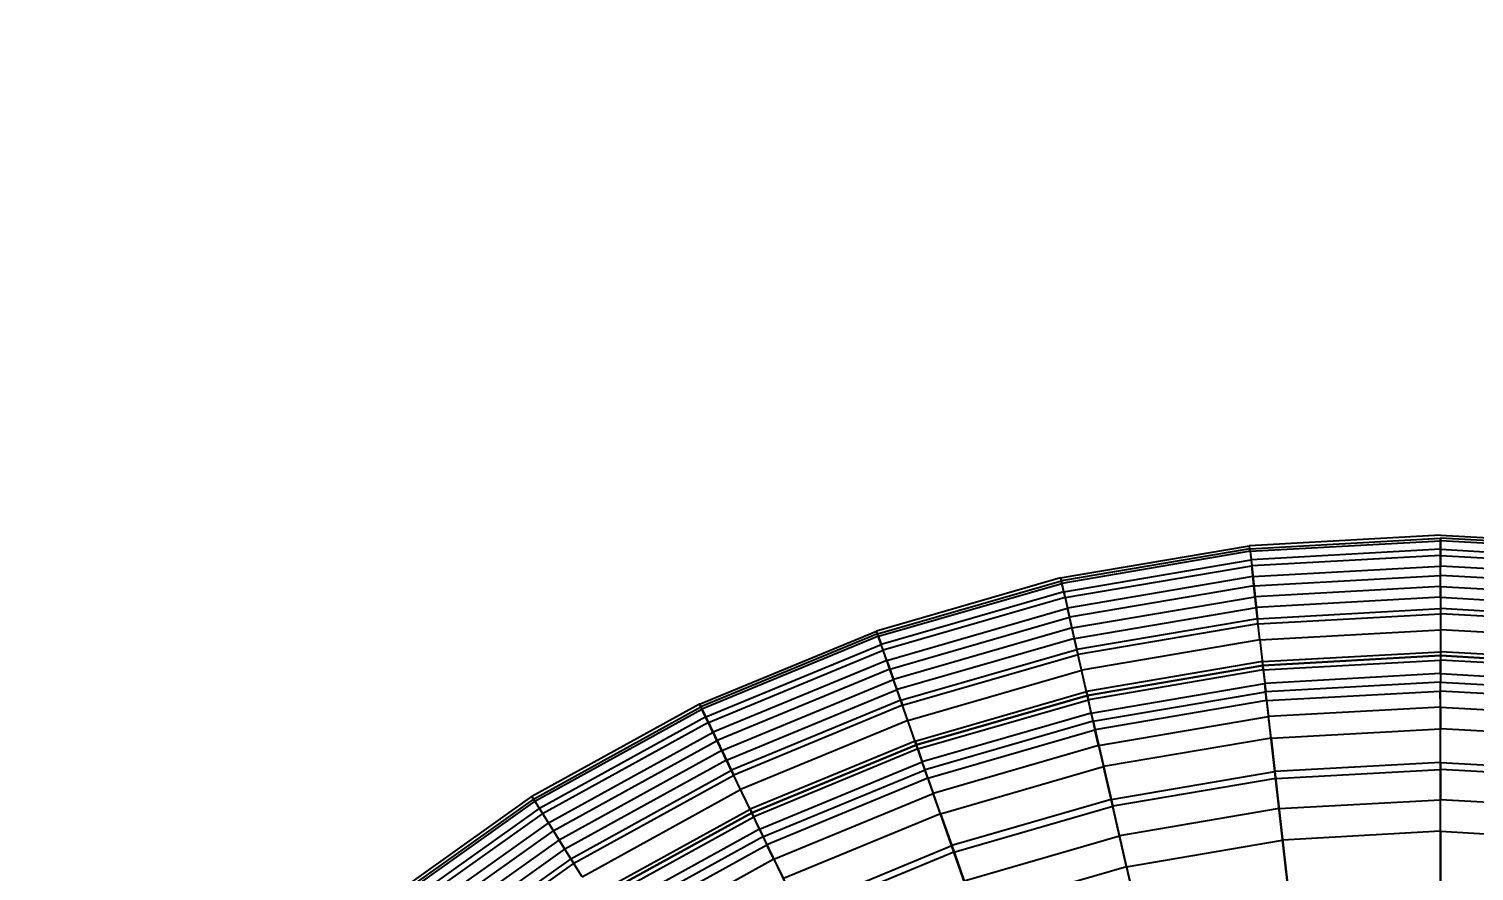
# Model space of a CAD drawing. Extents: x 11992 to 29481, y -6727 to 6811.
# Drawn here: x 18341.7 to 18554.5, y 982.6 to 1106.7 of the extents above; entities that cross this region are included whole.
import ezdxf

# ---------------------------------------------------------------- set-up
doc = ezdxf.new("R2010")
doc.units = 0
doc.header["$MEASUREMENT"] = 0
doc.layers.get('0').update_dxf_attribs({"color": 8, "linetype": 'CONTINUOUS'})
doc.layers.add('zoylight 5回路', color=4, linetype='CONTINUOUS')

msp = doc.modelspace()

# ---------------------------------------------------------------- linework, layer by layer
for p, q in [((18549.61, 1032.07, -1578.79), (18521.45, 1030.52, -1578.79)), ((18549.61, 1032.07, -1578.79), (18577.77, 1030.48, -1578.79)), ((18493.66, 1025.77, -1578.79), (18521.45, 1030.52, -1578.79)), ((18521.5, 1030.07, -1570.88), (18493.76, 1025.33, -1570.88)), ((18521.5, 1030.07, -1570.88), (18521.45, 1030.52, -1578.79)), ((18521.54, 1029.71, -1585.91), (18521.45, 1030.52, -1578.79)), ((18521.5, 1030.07, -1570.88), (18549.61, 1031.63, -1570.88)), ((18521.5, 1030.07, -1570.88), (18521.69, 1028.45, -1562.57)), ((18521.54, 1029.71, -1585.91), (18549.61, 1031.26, -1585.91)), ((18549.61, 1029.99, -1562.57), (18521.69, 1028.45, -1562.57)), ((18577.72, 1030.03, -1570.88), (18549.61, 1031.63, -1570.88)), ((18549.61, 1031.26, -1585.91), (18549.61, 1031.63, -1570.88)), ((18549.61, 1031.63, -1570.88), (18549.61, 1027.5, -1554.17)), ((18577.68, 1029.67, -1585.91), (18549.61, 1031.26, -1585.91)), ((18549.61, 1026.14, -1596.71), (18549.61, 1031.26, -1585.91)), ((18549.61, 1029.99, -1562.57), (18577.53, 1028.41, -1562.57)), ((18521.54, 1029.71, -1585.91), (18493.84, 1024.97, -1585.91)), ((18494.12, 1023.74, -1562.57), (18521.69, 1028.45, -1562.57)), ((18521.54, 1029.71, -1585.91), (18521.79, 1027.56, -1591.83)), ((18521.69, 1028.45, -1562.57), (18522.66, 1019.77, -1537.85)), ((18549.61, 1029.1, -1591.83), (18521.79, 1027.56, -1591.83)), ((18549.61, 1029.1, -1591.83), (18577.43, 1027.52, -1591.83)), ((18493.66, 1025.77, -1578.79), (18466.56, 1017.95, -1578.79)), ((18493.66, 1025.77, -1578.79), (18493.84, 1024.97, -1585.91)), ((18493.66, 1025.77, -1578.79), (18493.76, 1025.33, -1570.88)), ((18494.32, 1022.87, -1591.83), (18521.79, 1027.56, -1591.83)), ((18521.96, 1025.98, -1554.17), (18494.67, 1021.31, -1554.17)), ((18522.12, 1024.62, -1596.71), (18521.79, 1027.56, -1591.83)), ((18521.96, 1025.98, -1554.17), (18549.61, 1027.5, -1554.17)), ((18522.12, 1024.62, -1596.71), (18549.61, 1026.14, -1596.71)), ((18549.61, 1024.51, -1545.96), (18549.61, 1027.5, -1554.17)), ((18577.26, 1025.94, -1554.17), (18549.61, 1027.5, -1554.17)), ((18549.61, 1022.93, -1600.71), (18549.61, 1026.14, -1596.71)), ((18577.1, 1024.58, -1596.71), (18549.61, 1026.14, -1596.71)), ((18466.71, 1017.52, -1570.88), (18493.76, 1025.33, -1570.88)), ((18466.83, 1017.18, -1585.91), (18493.84, 1024.97, -1585.91)), ((18494.12, 1023.74, -1562.57), (18467.25, 1015.98, -1562.57)), ((18494.12, 1023.74, -1562.57), (18493.76, 1025.33, -1570.88)), ((18494.32, 1022.87, -1591.83), (18493.84, 1024.97, -1585.91)), ((18494.12, 1023.74, -1562.57), (18494.67, 1021.31, -1554.17)), ((18522.12, 1024.62, -1596.71), (18494.98, 1019.98, -1596.71)), ((18523.01, 1016.67, -1604.79), (18522.12, 1024.62, -1596.71)), ((18549.61, 1024.51, -1545.96), (18522.3, 1023, -1545.96)), ((18549.61, 1024.51, -1545.96), (18576.92, 1022.96, -1545.96)), ((18549.61, 1024.51, -1545.96), (18549.61, 1021.26, -1537.85)), ((18494.32, 1022.87, -1591.83), (18467.54, 1015.14, -1591.83)), ((18494.32, 1022.87, -1591.83), (18494.98, 1019.98, -1596.71)), ((18495.34, 1018.4, -1545.96), (18522.3, 1023, -1545.96)), ((18495.69, 1016.85, -1600.71), (18522.48, 1021.43, -1600.71)), ((18549.61, 1022.93, -1600.71), (18522.48, 1021.43, -1600.71)), ((18549.61, 1022.93, -1600.71), (18549.61, 1010.42, -1609.93)), ((18549.61, 1022.93, -1600.71), (18576.74, 1021.39, -1600.71)), ((18468.07, 1013.63, -1554.17), (18494.67, 1021.31, -1554.17)), ((18468.52, 1012.34, -1596.71), (18494.98, 1019.98, -1596.71)), ((18496.24, 1014.47, -1537.32), (18494.67, 1021.31, -1554.17)), ((18498.47, 1004.66, -1609.93), (18494.98, 1019.98, -1596.71)), ((18522.66, 1019.77, -1537.85), (18496.06, 1015.23, -1537.85)), ((18522.66, 1019.77, -1537.85), (18549.61, 1021.26, -1537.85)), ((18522.75, 1019, -1537.32), (18522.66, 1019.77, -1537.85)), ((18522.75, 1019, -1537.32), (18549.61, 1020.48, -1537.32)), ((18576.56, 1019.73, -1537.85), (18549.61, 1021.26, -1537.85)), ((18549.61, 1021.26, -1537.85), (18549.61, 1020.48, -1537.32)), ((18576.47, 1018.96, -1537.32), (18549.61, 1020.48, -1537.32)), ((18440.49, 1007.17, -1578.79), (18466.56, 1017.95, -1578.79)), ((18466.71, 1017.52, -1570.88), (18440.69, 1006.76, -1570.88)), ((18466.83, 1017.18, -1585.91), (18440.85, 1006.43, -1585.91)), ((18466.71, 1017.52, -1570.88), (18466.56, 1017.95, -1578.79)), ((18522.47, 858.15, -1653.52), (18466.56, 1017.95, -1578.79)), ((18466.71, 1017.52, -1570.88), (18467.25, 1015.98, -1562.57)), ((18495.34, 1018.4, -1545.96), (18469.06, 1010.81, -1545.96)), ((18522.75, 1019, -1537.32), (18496.24, 1014.47, -1537.32)), ((18523.01, 1016.67, -1604.79), (18549.61, 1018.14, -1604.79)), ((18576.21, 1016.63, -1604.79), (18549.61, 1018.14, -1604.79)), ((18441.4, 1005.29, -1562.57), (18467.25, 1015.98, -1562.57)), ((18441.79, 1004.48, -1591.83), (18467.54, 1015.14, -1591.83)), ((18468.07, 1013.63, -1554.17), (18467.25, 1015.98, -1562.57)), ((18495.69, 1016.85, -1600.71), (18469.58, 1009.32, -1600.71)), ((18470.13, 1007.74, -1537.85), (18496.06, 1015.23, -1537.85)), ((18523.01, 1016.67, -1604.79), (18496.76, 1012.18, -1604.79)), ((18523.01, 1016.67, -1604.79), (18523.88, 1009, -1609.93)), ((18468.07, 1013.63, -1554.17), (18442.48, 1003.05, -1554.17)), ((18468.07, 1013.63, -1554.17), (18469.06, 1010.81, -1545.96)), ((18470.39, 1007.01, -1537.32), (18496.24, 1014.47, -1537.32)), ((18523.38, 1013.45, -1537.32), (18497.48, 1009.03, -1537.32)), ((18497.6, 1008.47, -1550.75), (18523.44, 1012.89, -1550.75)), ((18523.44, 1012.89, -1537.89), (18497.6, 1008.47, -1537.89)), ((18523.38, 1013.45, -1537.32), (18549.61, 1014.9, -1537.32)), ((18523.44, 1012.89, -1537.89), (18523.38, 1013.45, -1537.32)), ((18549.61, 1014.33, -1550.75), (18523.44, 1012.89, -1550.75)), ((18523.44, 1012.89, -1537.89), (18549.61, 1014.33, -1537.89)), ((18523.5, 1012.23, -1563.72), (18523.44, 1012.89, -1550.75)), ((18523.44, 1012.89, -1537.89), (18523.44, 1012.89, -1550.75)), ((18523.5, 1012.23, -1563.72), (18549.6, 1013.67, -1563.72)), ((18549.57, 1011.68, -1576.9), (18549.6, 1013.67, -1563.72)), ((18549.61, 1014.33, -1550.75), (18549.6, 1013.67, -1563.72)), ((18575.7, 1012.19, -1563.72), (18549.6, 1013.67, -1563.72)), ((18575.84, 1013.41, -1537.32), (18549.61, 1014.9, -1537.32)), ((18549.61, 1014.9, -1537.32), (18549.61, 1014.33, -1537.89)), ((18549.61, 1014.33, -1550.75), (18549.61, 1014.33, -1537.89)), ((18549.61, 1014.33, -1550.75), (18575.78, 1012.85, -1550.75)), ((18575.78, 1012.85, -1537.89), (18549.61, 1014.33, -1537.89)), ((18468.52, 1012.34, -1596.71), (18443.07, 1001.82, -1596.71)), ((18443.78, 1000.35, -1545.96), (18469.06, 1010.81, -1545.96)), ((18470.13, 1007.74, -1537.85), (18469.06, 1010.81, -1545.96)), ((18471.16, 1004.79, -1604.79), (18496.76, 1012.18, -1604.79)), ((18523.5, 1012.23, -1563.72), (18497.74, 1007.82, -1563.72)), ((18523.5, 1012.23, -1563.72), (18523.7, 1010.24, -1576.9)), ((18549.57, 1011.68, -1576.9), (18523.7, 1010.24, -1576.9)), ((18549.57, 1011.68, -1576.9), (18549.55, 1009.11, -1587.92)), ((18549.57, 1011.68, -1576.9), (18575.44, 1010.21, -1576.9)), ((18444.46, 998.93, -1600.71), (18469.58, 1009.32, -1600.71)), ((18472.23, 1001.74, -1537.32), (18497.48, 1009.03, -1537.32)), ((18497.48, 1009.03, -1537.32), (18497.6, 1008.47, -1537.89)), ((18498.16, 1005.87, -1576.9), (18523.7, 1010.24, -1576.9)), ((18498.47, 1004.66, -1609.93), (18523.88, 1009, -1609.93)), ((18523.96, 1007.69, -1587.92), (18523.7, 1010.24, -1576.9)), ((18549.61, 1010.42, -1609.93), (18523.88, 1009, -1609.93)), ((18539.78, 867.89, -1650.35), (18523.88, 1009, -1609.93)), ((18523.96, 1007.69, -1587.92), (18549.55, 1009.11, -1587.92)), ((18549.57, 1006.74, -1594.44), (18549.55, 1009.11, -1587.92)), ((18575.14, 1007.67, -1587.92), (18549.55, 1009.11, -1587.92)), ((18549.61, 1010.42, -1609.93), (18575.34, 1008.97, -1609.93)), ((18549.61, 954.28, -1627.09), (18549.61, 1010.42, -1609.93)), ((18440.49, 1007.17, -1578.79), (18415.8, 993.55, -1578.79)), ((18416.04, 993.17, -1570.88), (18440.69, 1006.76, -1570.88)), ((18440.49, 1007.17, -1578.79), (18440.85, 1006.43, -1585.91)), ((18440.49, 1007.17, -1578.79), (18440.69, 1006.76, -1570.88)), ((18440.69, 1006.76, -1570.88), (18445.52, 996.73, -1537.32)), ((18470.13, 1007.74, -1537.85), (18445.19, 997.43, -1537.85)), ((18470.39, 1007.01, -1537.32), (18445.52, 996.73, -1537.32)), ((18470.13, 1007.74, -1537.85), (18470.39, 1007.01, -1537.32)), ((18497.6, 1008.47, -1550.75), (18472.42, 1001.2, -1550.75)), ((18472.42, 1001.2, -1537.89), (18497.6, 1008.47, -1537.89)), ((18472.63, 1000.57, -1563.72), (18497.74, 1007.82, -1563.72)), ((18497.6, 1008.47, -1550.75), (18497.6, 1008.47, -1537.89)), ((18497.6, 1008.47, -1550.75), (18497.74, 1007.82, -1563.72)), ((18498.16, 1005.87, -1576.9), (18497.74, 1007.82, -1563.72)), ((18523.96, 1007.69, -1587.92), (18498.71, 1003.37, -1587.92)), ((18523.96, 1007.69, -1587.92), (18524.25, 1005.34, -1594.44)), ((18549.57, 1006.74, -1594.44), (18524.25, 1005.34, -1594.44)), ((18549.57, 1006.74, -1594.44), (18574.89, 1005.31, -1594.44)), ((18549.57, 1006.74, -1594.44), (18549.6, 1003.56, -1599.1)), ((18416.24, 992.86, -1585.91), (18440.85, 1006.43, -1585.91)), ((18441.4, 1005.29, -1562.57), (18416.91, 991.78, -1562.57)), ((18441.79, 1004.48, -1591.83), (18417.39, 991.03, -1591.83)), ((18474.25, 937.07, -1627.09), (18440.85, 1006.43, -1585.91)), ((18471.16, 1004.79, -1604.79), (18446.54, 994.61, -1604.79)), ((18498.16, 1005.87, -1576.9), (18473.26, 998.68, -1576.9)), ((18498.47, 1004.66, -1609.93), (18473.71, 997.51, -1609.93)), ((18498.16, 1005.87, -1576.9), (18498.71, 1003.37, -1587.92)), ((18498.47, 1004.66, -1609.93), (18501.33, 992.13, -1615.66)), ((18499.25, 1001.06, -1594.44), (18524.25, 1005.34, -1594.44)), ((18524.64, 1002.18, -1599.1), (18524.25, 1005.34, -1594.44)), ((18418.24, 989.68, -1554.17), (18442.48, 1003.05, -1554.17)), ((18474.08, 996.26, -1587.92), (18498.71, 1003.37, -1587.92)), ((18499.25, 1001.06, -1594.44), (18498.71, 1003.37, -1587.92)), ((18524.64, 1002.18, -1599.1), (18549.6, 1003.56, -1599.1)), ((18549.61, 998.58, -1604.58), (18549.6, 1003.56, -1599.1)), ((18574.56, 1002.15, -1599.1), (18549.6, 1003.56, -1599.1)), ((18418.96, 988.52, -1596.71), (18443.07, 1001.82, -1596.71)), ((18443.78, 1000.35, -1545.96), (18419.83, 987.14, -1545.96)), ((18472.23, 1001.74, -1537.32), (18447.95, 991.69, -1537.32)), ((18448.19, 991.18, -1550.75), (18472.42, 1001.2, -1550.75)), ((18472.42, 1001.2, -1537.89), (18448.19, 991.18, -1537.89)), ((18472.63, 1000.57, -1563.72), (18448.47, 990.58, -1563.72)), ((18472.23, 1001.74, -1537.32), (18472.42, 1001.2, -1537.89)), ((18472.63, 1000.57, -1563.72), (18472.42, 1001.2, -1550.75)), ((18472.42, 1001.2, -1537.89), (18472.42, 1001.2, -1550.75)), ((18472.63, 1000.57, -1563.72), (18473.26, 998.68, -1576.9)), ((18499.25, 1001.06, -1594.44), (18474.89, 994.02, -1594.44)), ((18499.25, 1001.06, -1594.44), (18499.99, 997.97, -1599.1)), ((18524.64, 1002.18, -1599.1), (18499.99, 997.97, -1599.1)), ((18524.64, 1002.18, -1599.1), (18525.2, 997.23, -1604.58)), ((18444.46, 998.93, -1600.71), (18420.67, 985.81, -1600.71)), ((18449.31, 988.77, -1576.9), (18473.26, 998.68, -1576.9)), ((18474.08, 996.26, -1587.92), (18473.26, 998.68, -1576.9)), ((18549.61, 998.58, -1604.58), (18525.2, 997.23, -1604.58)), ((18549.61, 998.58, -1604.58), (18574.02, 997.19, -1604.58)), ((18549.61, 998.58, -1604.58), (18549.61, 993.1, -1609.56)), ((18421.56, 984.39, -1537.85), (18445.19, 997.43, -1537.85)), ((18421.97, 983.74, -1537.32), (18445.52, 996.73, -1537.32)), ((18449.89, 987.66, -1609.93), (18473.71, 997.51, -1609.93)), ((18474.08, 996.26, -1587.92), (18450.4, 986.46, -1587.92)), ((18474.08, 996.26, -1587.92), (18474.89, 994.02, -1594.44)), ((18475.97, 991.03, -1599.1), (18499.99, 997.97, -1599.1)), ((18501.11, 993.11, -1604.58), (18499.99, 997.97, -1599.1)), ((18501.11, 993.11, -1604.58), (18525.2, 997.23, -1604.58)), ((18525.32, 996.23, -1615.66), (18501.33, 992.13, -1615.66)), ((18525.2, 997.23, -1604.58), (18530.53, 949.93, -1619.67)), ((18525.32, 996.23, -1615.66), (18549.61, 997.57, -1615.66)), ((18573.9, 996.19, -1615.66), (18549.61, 997.57, -1615.66)), ((18423.22, 981.75, -1604.79), (18446.54, 994.61, -1604.79)), ((18451.45, 984.33, -1594.44), (18474.89, 994.02, -1594.44)), ((18475.97, 991.03, -1599.1), (18474.89, 994.02, -1594.44)), ((18392.82, 977.21, -1578.79), (18415.8, 993.55, -1578.79)), ((18416.04, 993.17, -1570.88), (18393.1, 976.86, -1570.88)), ((18416.24, 992.86, -1585.91), (18393.33, 976.57, -1585.91)), ((18394.12, 975.58, -1562.57), (18416.91, 991.78, -1562.57)), ((18416.24, 992.86, -1585.91), (18415.8, 993.55, -1578.79)), ((18416.04, 993.17, -1570.88), (18415.8, 993.55, -1578.79)), ((18416.04, 993.17, -1570.88), (18416.91, 991.78, -1562.57)), ((18416.24, 992.86, -1585.91), (18420.67, 985.81, -1600.71)), ((18418.24, 989.68, -1554.17), (18416.91, 991.78, -1562.57)), ((18424.94, 979.01, -1537.32), (18447.95, 991.69, -1537.32)), ((18447.95, 991.69, -1537.32), (18448.19, 991.18, -1537.89)), ((18501.11, 993.11, -1604.58), (18477.62, 986.33, -1604.58)), ((18477.95, 985.38, -1615.66), (18501.33, 992.13, -1615.66)), ((18503.37, 983.22, -1612.74), (18501.11, 993.11, -1604.58)), ((18505.83, 972.42, -1621.48), (18501.33, 992.13, -1615.66)), ((18525.82, 991.79, -1609.56), (18502.33, 987.77, -1609.56)), ((18525.82, 991.79, -1609.56), (18549.61, 993.1, -1609.56)), ((18549.61, 988.44, -1612.74), (18549.61, 993.1, -1609.56)), ((18573.4, 991.75, -1609.56), (18549.61, 993.1, -1609.56)), ((18394.68, 974.88, -1591.83), (18417.39, 991.03, -1591.83)), ((18418.24, 989.68, -1554.17), (18395.67, 973.64, -1554.17)), ((18418.24, 989.68, -1554.17), (18419.83, 987.14, -1545.96)), ((18425.24, 978.53, -1537.89), (18448.19, 991.18, -1537.89)), ((18448.19, 991.18, -1550.75), (18425.24, 978.53, -1550.75)), ((18425.59, 977.96, -1563.72), (18448.47, 990.58, -1563.72)), ((18448.19, 991.18, -1550.75), (18448.19, 991.18, -1537.89)), ((18448.19, 991.18, -1550.75), (18448.47, 990.58, -1563.72)), ((18449.31, 988.77, -1576.9), (18448.47, 990.58, -1563.72)), ((18475.97, 991.03, -1599.1), (18452.86, 981.47, -1599.1)), ((18475.97, 991.03, -1599.1), (18477.62, 986.33, -1604.58)), ((18418.96, 988.52, -1596.71), (18396.52, 972.57, -1596.71)), ((18449.31, 988.77, -1576.9), (18426.62, 976.26, -1576.9)), ((18449.89, 987.66, -1609.93), (18427.32, 975.22, -1609.93)), ((18449.31, 988.77, -1576.9), (18450.4, 986.46, -1587.92)), ((18479.43, 981.16, -1609.56), (18502.33, 987.77, -1609.56)), ((18549.61, 988.44, -1612.74), (18526.34, 987.15, -1612.74)), ((18549.61, 988.44, -1612.74), (18549.61, 830.6, -1620.33)), ((18549.61, 988.44, -1612.74), (18572.88, 987.12, -1612.74)), ((18397.54, 971.3, -1545.96), (18419.83, 987.14, -1545.96)), ((18398.52, 970.06, -1600.71), (18420.67, 985.81, -1600.71)), ((18421.56, 984.39, -1537.85), (18419.83, 987.14, -1545.96)), ((18423.22, 981.75, -1604.79), (18420.67, 985.81, -1600.71)), ((18427.97, 974.08, -1587.92), (18450.4, 986.46, -1587.92)), ((18451.45, 984.33, -1594.44), (18450.4, 986.46, -1587.92)), ((18455.03, 976.99, -1604.58), (18477.62, 986.33, -1604.58)), ((18477.95, 985.38, -1615.66), (18455.47, 976.08, -1615.66)), ((18477.62, 986.33, -1604.58), (18483.12, 970.61, -1615.12)), ((18503.37, 983.22, -1612.74), (18526.34, 987.15, -1612.74)), ((18421.56, 984.39, -1537.85), (18399.56, 968.76, -1537.85)), ((18421.97, 983.74, -1537.32), (18400.05, 968.15, -1537.32)), ((18421.97, 983.74, -1537.32), (18421.56, 984.39, -1537.85)), ((18451.45, 984.33, -1594.44), (18429.25, 972.08, -1594.44)), ((18451.45, 984.33, -1594.44), (18452.86, 981.47, -1599.1)), ((18503.37, 983.22, -1612.74), (18480.97, 976.76, -1612.74)), ((18503.37, 983.22, -1612.74), (18504.82, 976.87, -1615.12))]:
    msp.add_line(p, q)
at = {"layer": 'zoylight 5回路', "linetype": 'Continuous'}
msp.add_arc((18276.59, 1437.51), 632.94, 209.07205, 290.27102, dxfattribs=at)

doc.saveas('drawing.dxf')
